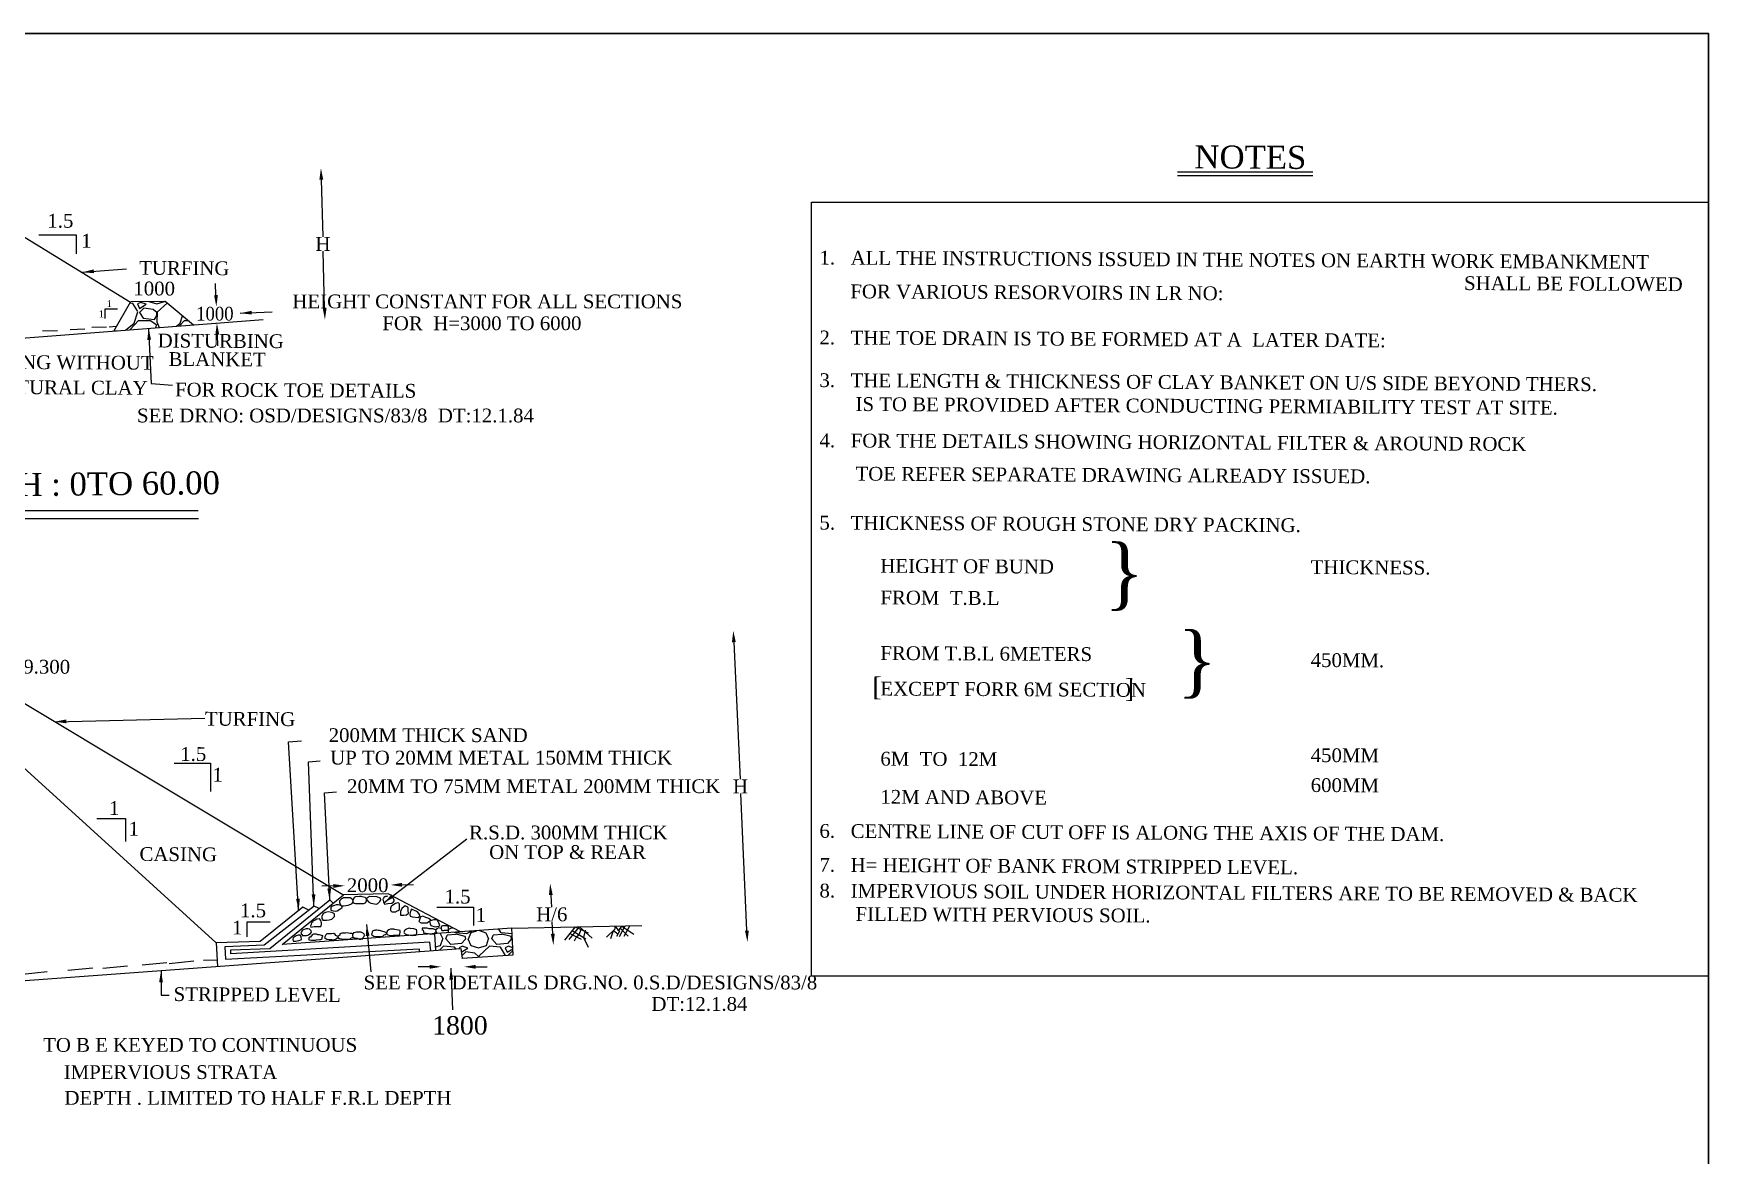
# Model space of a CAD drawing. Header units: millimetres. Extents: x 35 to 1436, y 32 to 1034.
# Drawn here: x 706 to 1435, y 546 to 1034 of the extents above; entities that cross this region are included whole.
import ezdxf

# ---------------------------------------------------------------- set-up
doc = ezdxf.new("R2010")
doc.units = ezdxf.units.MM
doc.header["$MEASUREMENT"] = 0
doc.header["$PDMODE"] = 66
doc.header["$PDSIZE"] = 170
doc.linetypes.add('ACAD_ISO03W100', pattern=[30, 12, -18])
for name, color, linetype in [('DIM', 5, 'Continuous'), ('DOT LINE', 3, 'ACAD_ISO03W100'), ('DWG. LINE', 1, 'Continuous'), ('HATCH', 2, 'Continuous'), ('RAILING', 4, 'Continuous'), ('TEXT', 7, 'Continuous')]:
    doc.layers.add(name, color=color, linetype=linetype)
doc.layers.add('TITLE', color=7, linetype='Continuous', lineweight=30)
doc.styles.get("Standard").update_dxf_attribs({"font": 'times.ttf', "height": 6})
doc.dimstyles.get("Standard").update_dxf_attribs({"dimtxt": 6, "dimasz": 5, "dimexe": 0.18, "dimexo": 0.0625, "dimgap": 0.09, "dimtad": 0, "dimtih": 1, "dimtoh": 1, "dimdec": 1, "dimzin": 0, "dimdsep": 46, "dimtxsty": 'Standard', "dimcen": 0.09, "dimse1": 1, "dimse2": 1, "dimclrd": 5, "dimclre": 5, "dimclrt": 4, "dimadec": 0, "dimazin": 0, "dimtfac": 1, "dimtdec": 1, "dimtofl": 0, "dimtmove": 0, "dimatfit": 3, "dimfxl": 0, "dimtolj": 1, "dimtzin": 0, "dimarcsym": 0})
pattern_1 = [(228.0128, (14.4, 20), (-159.9999646, -180.0000268), [2.69072, -266.38176]), (184.9697, (12.6, 18), (240.00002103, 19.99982614), [4.61736, -457.1185]), (132.5104, (8, 17.6), (199.9998144, -220.0001735), [3.25576, -322.32064]), (267.2737, (0.2, 12.6), (19.99992035, 400.0000059), [4.20476, -416.27116]), (292.8337, (0, 8.4), (-100.0001981, 239.9999282), [4.1231, -408.18746]), (357.2737, (1.6, 4.6), (-400.0000059, 19.99992035), [4.20476, -416.27116]), (37.6942, (5.8, 4.4), (-260.0001469, -199.9998081), [5.56058, -550.49698]), (72.2553, (10.2, 7.8), (140.00021525, 439.99992462), [5.24976, -519.72642]), (121.4296, (11.8, 12.8), (-160.0001647, 259.9999007), [4.219, -417.68146]), (175.2364, (9.6, 16.4), (220.000019, -19.9998307), [4.81664, -236.01526]), (222.3974, (4.8, 16.8), (-240.00014702, -219.99984164), [6.22896, -616.6675]), (138.8141, (20, 12.4), (-140.000059, 119.9999463), [2.12602, -210.47688]), (171.4692, (18.4, 13.8), (259.9999657, -40.0001582), [4.04474, -400.43022]), (225, (14.4, 14.4), (-2e-15, -20), [2.82842, -25.45584]), (203.1986, (13, 16.8), (99.9999946, 40.0000265), [1.52316, -150.7923]), (291.8014, (11.6, 16.2), (-19.999998, 60.000005), [2.15406, -105.54924]), (30.9638, (12.4, 14.2), (59.99996, 40.00005), [3.49858, -113.12046]), (161.5651, (15.4, 16), (40.00001, -19.999968), [2.52982, -60.71574]), (16.3895, (0, 16.2), (200.000044, 59.9998542), [3.544, -350.8569]), (70.3462, (3.4, 17.2), (-79.999905, -220.0000427), [2.97322, -294.34816]), (293.1986, (15.4, 20), (-40.0000265, 99.9999946), [3.0463, -149.26916]), (343.6105, (16.6, 17.2), (-200.000044, 59.9998542), [3.544, -350.8569]), (339.444, (0, 3.8), (-100.000037, 39.99992), [3.4176, -167.46248]), (294.7751, (3.2, 2.6), (-99.9998438, 220.0000684), [2.86356, -283.49286]), (66.8014, (15.6, 0), (40.0000265, 99.9999946), [3.0463, -149.26916]), (17.354, (16.8, 2.8), (-260.0000404, -79.99989), [3.35262, -331.90848]), (69.444, (5.8, 0), (-39.99992, -100.000037), [1.7088, -169.17128]), (101.3099, (14.4, 0), (-19.999953, 80.000015), [1.0198, -100.96058]), (165.9638, (14.2, 1), (60.000011, -19.999961), [4.1231, -78.339]), (186.009, (10.2, 2), (199.999995, 19.99998635), [3.821, -378.27846]), (303.6901, (12.4, 12.4), (-20.000027, 39.99999), [2.88444, -69.22658]), (353.1572, (14, 10), (339.9999873, -40.00015996), [5.03588, -498.55126]), (60.9454, (19, 9.4), (-80.0000005, -140.0000077), [2.05912, -203.85348]), (90, (20, 11.2), (-20, 20), [1.2, -18.8]), (120.2564, (9.8, 2.6), (79.9998977, -140.0000491), [2.77848, -275.0704]), (48.0128, (8.4, 5), (159.9999646, 180.0000268), [5.38144, -263.69104]), (0, (12, 9), (20, 20), [5.2, -14.8]), (325.3048, (17.2, 9), (-199.9998852, 140.0001722), [3.16228, -313.06548]), (254.0546, (19.8, 7.2), (-19.999998, -80.0000025), [2.91204, -142.69016]), (207.646, (19, 4.4), (-379.99991614, -200.00015426), [4.7413, -469.38948]), (175.4261, (14.8, 2.2), (-260.00001117, 19.999896), [5.01598, -496.58148])]

# ---------------------------------------------------------------- blocks, each defined once
blk = doc.blocks.new('*D9')
at = {"layer": 'Defpoints', "color": 0}
for p in [(912.01, 663.2), (913.4, 636.38), (932.69, 637.38)]:
    blk.add_point(p, dxfattribs=at)
at = {"layer": 'DIM', "color": 5, "lineweight": -2}
for p, q in [((931.57, 659.2), (931.83, 654.01)), ((932.43, 642.37), (932.17, 647.56))]:
    blk.add_line(p, q, dxfattribs=at)
at = {"layer": 'DIM', "color": 5}
for points in [[(932.4, 659.25), (930.73, 659.16), (931.31, 664.2)], [(933.27, 642.41), (931.6, 642.33), (932.69, 637.38)]]:
    blk.add_solid(points, dxfattribs=at)
at = {"layer": 'DIM', "color": 4, "insert": (932, 650.79), "char_height": 6, "attachment_point": 5}
blk.add_mtext('\\A1;H/6', dxfattribs=at)
blk = doc.blocks.new('*D10')
at = {"layer": 'Defpoints', "color": 0}
for p in [(1001.36, 773.77), (1010.99, 774.21), (1007.48, 638.33)]:
    blk.add_point(p, dxfattribs=at)
at = {"layer": 'DIM', "color": 5, "lineweight": -2}
for p, q in [((1011.22, 769.21), (1013.91, 709.57)), ((1016.89, 643.76), (1014.19, 703.39))]:
    blk.add_line(p, q, dxfattribs=at)
at = {"layer": 'DIM', "color": 5}
for points in [[(1012.05, 769.25), (1010.38, 769.17), (1010.99, 774.21)], [(1017.72, 643.79), (1016.06, 643.72), (1017.12, 638.76)]]:
    blk.add_solid(points, dxfattribs=at)
at = {"layer": 'DIM', "color": 4, "insert": (1014.05, 706.48), "char_height": 6, "attachment_point": 5}
blk.add_mtext('\\A1;H', dxfattribs=at)
blk = doc.blocks.new('*D12')
at = {"layer": 'Defpoints', "color": 0}
for p in [(831.18, 975.35), (831.56, 975.36), (832.9, 909.41)]:
    blk.add_point(p, dxfattribs=at)
at = {"layer": 'DIM', "color": 5, "lineweight": -2}
for p, q in [((831.69, 970.36), (832.35, 945.48)), ((833.16, 914.42), (832.51, 939.3))]:
    blk.add_line(p, q, dxfattribs=at)
at = {"layer": 'DIM', "color": 5}
for points in [[(832.53, 970.39), (830.86, 970.34), (831.56, 975.36)], [(833.99, 914.44), (832.33, 914.4), (833.29, 909.42)]]:
    blk.add_solid(points, dxfattribs=at)
at = {"layer": 'DIM', "color": 4, "insert": (832.43, 942.39), "char_height": 6, "attachment_point": 5}
blk.add_mtext('\\A1;H', dxfattribs=at)
blk = doc.blocks.new('*D13')
at = {"layer": 'Defpoints', "color": 0}
for p in [(841.95, 663.25), (861.83, 663.6), (861.83, 663.6)]:
    blk.add_point(p, dxfattribs=at)
at = {"layer": 'DIM', "color": 5, "lineweight": -2}
for p, q in [((866.83, 663.69), (871.83, 663.77)), ((836.96, 663.16), (831.96, 663.08))]:
    blk.add_line(p, q, dxfattribs=at)
at = {"layer": 'DIM', "color": 5}
for points in [[(836.94, 664), (836.97, 662.33), (841.95, 663.25)], [(866.82, 664.52), (866.85, 662.85), (861.83, 663.6)]]:
    blk.add_solid(points, dxfattribs=at)
at = {"layer": 'DIM', "color": 4, "insert": (851.89, 663.43), "char_height": 6, "attachment_point": 5}
blk.add_mtext('\\A1;2000', dxfattribs=at)

msp = doc.modelspace()

# ---------------------------------------------------------------- hatches: boundary and pattern name
at = {"layer": 'HATCH'}
h = msp.add_hatch(dxfattribs=at)
h.set_pattern_fill('GRAVEL', color=256, scale=20, style=0)
h.set_pattern_definition(pattern_1)
h.paths.add_polyline_path([(776.07, 907.23), (763.79, 917.52), (748.84, 917.36), (741.4, 904.54)])
h = msp.add_hatch(dxfattribs=at)
h.set_pattern_fill('GRAVEL', color=2, scale=20, style=0)
h.set_pattern_definition(pattern_1)
h.paths.add_polyline_path([(915.24, 633.16), (914.58, 644.76), (881.09, 642.38), (881.54, 635.13), (892.42, 635.93), (892.94, 631.78)])

# ---------------------------------------------------------------- linework, layer by layer
at = {"layer": 'DIM', "color": 5}
for p, q in [((785.88, 920.13), (785.71, 925.13)), ((786.45, 903.01), (786.61, 898.01)), ((878.89, 628.01), (873.89, 628.01)), ((898.91, 628.01), (903.91, 628.01))]:
    msp.add_line(p, q, dxfattribs=at)
for points in [[(786.71, 920.16), (785.05, 920.1), (786.04, 915.13)], [(787.28, 903.03), (785.61, 902.98), (786.28, 908)], [(878.89, 628.84), (878.89, 627.17), (883.89, 628.01)], [(898.91, 628.84), (898.91, 627.17), (893.91, 628.01)]]:
    msp.add_solid(points, dxfattribs=at)
at = {"layer": 'DOT LINE'}
for p, q in [((710.46, 904.53), (716.85, 904.76)), ((722.41, 905.23), (728.81, 905.46)), ((731.85, 906.17), (738.25, 906.4)), ((742.38, 906.48), (739.42, 906.24)), ((721.48, 626.56), (732.23, 627.61)), ((736.66, 627.4), (747.41, 628.46)), ((753.73, 628.88), (764.48, 629.93)), ((765.53, 629.51), (776.28, 630.56)), ((786.48, 630.91), (780.39, 630.69)), ((701.67, 624.88), (712.42, 625.93))]:
    msp.add_line(p, q, dxfattribs=at)
at = {"layer": 'DWG. LINE'}
for p, q in [((1204.23, 973.76), (1263.11, 973.76)), ((1204.3, 972.19), (1263.11, 972.19)), ((668.99, 965.94), (748.72, 917.14)), ((708.78, 946.38), (725.09, 946.38)), ((725.09, 946.38), (725.09, 938.11)), ((743.02, 913.99), (737.51, 913.99)), ((737.51, 913.99), (737.51, 909.98)), ((741.37, 904.5), (748.84, 917.36)), ((748.84, 917.36), (763.79, 917.52)), ((763.79, 917.52), (776.07, 907.23)), ((778.18, 826.32), (499.84, 826.32)), ((499.88, 822.97), (778.25, 822.97)), ((841.12, 659.36), (684.22, 753.32)), ((684.2, 730.93), (785.99, 638.48)), ((809.26, 635.98), (835.48, 657.09)), ((814.64, 637.65), (841.36, 659.36)), ((835.48, 657.09), (836.88, 655.73)), ((860.83, 659.71), (841.12, 659.36)), ((892.24, 643.17), (860.83, 659.71)), ((823.69, 653.96), (805.15, 639.06)), ((828.56, 654.43), (806.87, 637.43)), ((826.22, 652.59), (823.69, 653.96)), ((830.79, 653.31), (828.56, 654.43)), ((914.58, 644.76), (814.64, 637.65)), ((881.54, 635.16), (881.09, 642.38)), ((914.24, 644.82), (914.25, 644.82)), ((914.57, 644.83), (971.15, 645.91)), ((915.24, 633.16), (914.57, 644.83)), ((690.83, 621.21), (892.42, 635.93)), ((805.15, 639.06), (785.99, 638.48)), ((785.99, 638.48), (786.54, 628.2)), ((806.87, 637.43), (789.68, 636.69)), ((789.68, 636.69), (790.08, 631.31)), ((790.08, 631.31), (874.29, 635.89)), ((878.98, 638.69), (792.36, 633.61)), ((792.36, 633.61), (792.4, 635.46)), ((792.4, 635.46), (809.26, 635.98)), ((874.29, 635.89), (874.36, 634.62)), ((879.3, 634.99), (878.98, 638.69)), ((892.42, 635.93), (892.94, 631.78)), ((892.94, 631.78), (915.24, 633.16))]:
    msp.add_line(p, q, dxfattribs=at)
for points in [[(492.59, 884.98), (570.43, 890.48), (570.43, 883.18), (609.69, 885.72), (609.22, 894.29), (806.38, 909.58)], [(767.69, 716.57), (783.54, 716.57), (783.54, 704.26)], [(734, 692.5), (746.5, 692.5), (746.5, 682.5)], [(882, 654), (898, 654), (898, 646)], [(799.5, 641), (799.5, 647.5), (809.5, 647.5)]]:
    msp.add_lwpolyline(points, dxfattribs=at)
at = {"layer": 'HATCH'}
for p, q in [((839.8, 656.85), (839.57, 656.44)), ((839.57, 656.44), (839.57, 656.04)), ((839.57, 656.04), (839.83, 655.56)), ((840.46, 657.63), (839.8, 656.85)), ((840.87, 657.78), (840.46, 657.63)), ((840.46, 657.63), (840.46, 657.63)), ((841.39, 658), (840.87, 657.78)), ((841.39, 658), (841.13, 657.89)), ((842.28, 658.07), (841.39, 658)), ((841.39, 658), (841.39, 658)), ((844.31, 658.07), (842.28, 658.07)), ((844.98, 657.63), (844.31, 658.07)), ((845.31, 657.22), (844.98, 657.63)), ((845.13, 655.56), (845.54, 656.52)), ((845.54, 656.52), (845.31, 657.22)), ((845.42, 656.87), (845.38, 656.16)), ((845.38, 656.16), (846.03, 655.72)), ((845.96, 658.16), (845.42, 656.87)), ((845.42, 656.87), (845.42, 656.87)), ((845.54, 656.52), (845.54, 656.52)), ((846.62, 658.38), (845.96, 658.16)), ((845.96, 658.16), (845.96, 658.16)), ((848.4, 658.53), (846.62, 658.38)), ((849.14, 658.64), (848.4, 658.53)), ((849.14, 658.64), (848.77, 658.58)), ((849.55, 658.38), (849.14, 658.64)), ((850.81, 658.2), (849.55, 658.38)), ((850.18, 655.5), (851.1, 656.01)), ((851.4, 657.57), (850.81, 658.2)), ((851.1, 656.01), (851.4, 656.9)), ((852.66, 658.64), (851.32, 657.65)), ((851.32, 657.65), (851.4, 657.65)), ((851.4, 657.65), (851.4, 657.23)), ((851.4, 656.9), (851.4, 657.57)), ((851.4, 657.23), (852.44, 656.05)), ((852.44, 656.05), (853.25, 655.72)), ((855.84, 658.38), (852.66, 658.64)), ((857.47, 657.9), (855.84, 658.38)), ((856.32, 655.61), (857.14, 656.46)), ((857.14, 656.46), (857.54, 657.12)), ((857.54, 657.12), (857.47, 657.9)), ((858.73, 657.74), (858.53, 657.39)), ((858.53, 657.39), (858.53, 657.39)), ((858.53, 657.39), (858.63, 656.79)), ((858.63, 656.79), (858.76, 656.31)), ((858.98, 658.2), (858.73, 657.74)), ((858.73, 657.74), (858.73, 657.74)), ((858.76, 656.31), (858.76, 656.31)), ((858.76, 656.31), (859.16, 655.26)), ((859.34, 658.47), (858.98, 658.2)), ((859.66, 658.6), (859.34, 658.47)), ((860.09, 658.65), (859.66, 658.6)), ((860.52, 658.7), (860.09, 658.65)), ((862.45, 655.68), (863.16, 656.31)), ((863.43, 657.04), (863.01, 658.02)), ((863.16, 656.31), (863.36, 656.74)), ((863.16, 656.31), (863.16, 656.31)), ((863.36, 656.74), (863.43, 657.04)), ((830.75, 648.88), (829.79, 648.66)), ((830.9, 648.88), (830.75, 648.88)), ((830.9, 648.88), (830.75, 648.88)), ((831.46, 648.11), (830.9, 648.88)), ((832.58, 651.19), (831.99, 649.93)), ((831.99, 649.93), (831.99, 649.93)), ((831.99, 649.93), (831.99, 649.01)), ((831.99, 649.01), (832.32, 648.34)), ((833.5, 651.67), (832.58, 651.19)), ((833.5, 651.67), (833.04, 651.43)), ((834.76, 651.97), (833.5, 651.67)), ((836.35, 651.56), (834.76, 651.97)), ((835.09, 648.49), (836.28, 648.75)), ((836.58, 654.45), (835.84, 654)), ((835.84, 654), (835.84, 653.04)), ((835.84, 653.04), (835.84, 652.63)), ((835.84, 652.63), (835.84, 652.63)), ((835.84, 652.63), (836.46, 652.56)), ((836.28, 648.75), (837.39, 649.93)), ((837.43, 651.12), (836.35, 651.56)), ((836.46, 652.56), (837.02, 652.38)), ((837.43, 654.74), (836.58, 654.45)), ((837.02, 652.38), (837.95, 652.23)), ((837.39, 649.93), (837.43, 651.12)), ((838.13, 654.93), (837.43, 654.74)), ((837.95, 652.23), (838.65, 652.34)), ((837.95, 652.23), (837.95, 652.23)), ((839.02, 654.93), (838.13, 654.93)), ((838.65, 652.34), (840.17, 653.3)), ((838.65, 652.34), (838.65, 652.34)), ((840.24, 654.63), (839.02, 654.93)), ((839.83, 655.56), (839.83, 655.56)), ((839.83, 655.56), (840.38, 654.54)), ((840.17, 653.3), (840.8, 653.67)), ((840.72, 654.3), (840.24, 654.63)), ((840.24, 654.63), (840.24, 654.63)), ((840.38, 654.54), (841.35, 654.56)), ((840.8, 653.67), (840.72, 654.3)), ((840.8, 653.67), (840.8, 653.67)), ((841.35, 654.56), (843.35, 654.85)), ((841.35, 654.56), (841.35, 654.56)), ((843.35, 654.85), (844.57, 655.26)), ((844.57, 655.26), (845.13, 655.56)), ((846.03, 655.72), (846.59, 655.57)), ((846.59, 655.57), (848.25, 655.5)), ((848.25, 655.5), (850.18, 655.5)), ((850.18, 655.5), (850.18, 655.5)), ((853.25, 655.72), (855.73, 655.2)), ((855.73, 655.2), (856.32, 655.61)), ((856.32, 655.61), (856.32, 655.61)), ((859.16, 655.26), (860.59, 655.51)), ((859.16, 655.26), (859.16, 655.26)), ((860.59, 655.51), (862.45, 655.68)), ((861.8, 653.48), (861.75, 652.44)), ((861.75, 652.44), (862.33, 651.91)), ((862.13, 654.19), (861.8, 653.48)), ((862.89, 654.88), (862.13, 654.19)), ((862.33, 651.91), (862.99, 651.93)), ((864.06, 655.54), (862.89, 654.88)), ((862.99, 651.93), (863.98, 651.93)), ((863.98, 651.93), (864.44, 652.19)), ((865, 655.84), (864.06, 655.54)), ((864.44, 652.19), (865.13, 652.47)), ((865.18, 655.84), (864.98, 655.84)), ((864.98, 655.84), (864.98, 655.83)), ((865.13, 652.47), (865.66, 652.79)), ((865.41, 655.74), (865.18, 655.84)), ((865.58, 655.48), (865.41, 655.74)), ((865.71, 655.21), (865.58, 655.48)), ((865.66, 652.79), (865.79, 653.23)), ((865.76, 654.77), (865.71, 655.21)), ((865.76, 654.39), (865.76, 654.77)), ((865.79, 653.73), (865.76, 654.39)), ((865.79, 653.23), (865.79, 653.73)), ((866.74, 653.31), (866.19, 652.13)), ((866.19, 652.13), (866.19, 652.13)), ((866.19, 652.13), (866.21, 650.52)), ((866.21, 650.52), (866.94, 650.42)), ((867.62, 654.14), (866.74, 653.31)), ((866.94, 650.42), (867.67, 650.4)), ((868.18, 654.57), (867.62, 654.14)), ((867.67, 650.4), (868.83, 650.55)), ((869.33, 653.94), (868.18, 654.57)), ((868.83, 650.55), (869.58, 651.4)), ((869.46, 653.44), (869.33, 653.94)), ((869.56, 652.36), (869.46, 653.44)), ((869.58, 651.4), (869.56, 652.36)), ((870.31, 651.63), (870.26, 650.7)), ((870.26, 650.7), (870.34, 650.07)), ((870.74, 652.78), (870.31, 651.63)), ((870.34, 650.07), (870.34, 650.07)), ((870.34, 650.07), (871.34, 649.72)), ((870.99, 653.01), (870.74, 652.78)), ((871.97, 652.61), (870.83, 653.03)), ((871.34, 649.72), (873.81, 649.47)), ((873.51, 651.88), (871.97, 652.61)), ((874.19, 651.2), (873.51, 651.88)), ((873.81, 649.47), (874.41, 649.82)), ((874.61, 650.4), (874.19, 651.2)), ((874.84, 649.69), (874.24, 648.06)), ((874.41, 649.82), (874.61, 650.4)), ((875.95, 650.09), (874.84, 649.69)), ((877.15, 649.49), (875.95, 650.09)), ((878.44, 648.96), (877.15, 649.49)), ((879.37, 648.36), (878.44, 648.96)), ((820.76, 641.45), (819.43, 640.56)), ((821.57, 641.82), (820.76, 641.45)), ((820.76, 641.45), (820.76, 641.45)), ((822.02, 641.78), (821.57, 641.82)), ((821.57, 641.82), (821.57, 641.82)), ((822.54, 641.71), (822.02, 641.78)), ((822.94, 641.23), (822.54, 641.71)), ((822.94, 643), (822.75, 642.94)), ((822.94, 643), (822.83, 642.71)), ((822.83, 642.71), (823.02, 642.15)), ((823.46, 643.89), (822.94, 643)), ((823.02, 642.15), (823.61, 641.52)), ((825.09, 644.59), (823.46, 643.89)), ((823.61, 641.52), (824.16, 641.56)), ((823.61, 641.52), (823.61, 641.52)), ((824.16, 641.56), (825.2, 641.56)), ((825.9, 644.59), (825.09, 644.59)), ((825.2, 641.56), (825.87, 641.71)), ((825.87, 641.71), (826.31, 642)), ((826.57, 644.37), (825.9, 644.59)), ((826.31, 642), (826.98, 642.45)), ((827.35, 643.71), (826.57, 644.37)), ((827.24, 646.41), (826.94, 645.81)), ((826.94, 645.81), (826.94, 645.81)), ((826.94, 645.81), (827.13, 645.22)), ((826.98, 642.45), (827.38, 643.04)), ((827.69, 641.86), (827.02, 640.97)), ((827.13, 645.22), (828.64, 645.48)), ((827.13, 645.22), (827.13, 645.22)), ((827.42, 647.33), (827.24, 646.41)), ((827.38, 643.04), (827.35, 643.71)), ((827.35, 643.71), (827.35, 643.71)), ((828.05, 647.48), (827.42, 647.33)), ((827.42, 647.33), (827.42, 647.33)), ((828.24, 642.19), (827.69, 641.86)), ((828.75, 648.15), (828.05, 648.15)), ((828.05, 648.15), (828.05, 647.48)), ((829.69, 642.19), (828.24, 642.19)), ((828.24, 642.19), (828.24, 642.19)), ((828.64, 645.48), (829.64, 645.48)), ((829.35, 648.48), (828.75, 648.15)), ((829.79, 648.66), (829.35, 648.48)), ((829.35, 648.48), (829.35, 648.48)), ((829.64, 645.48), (831.09, 645.48)), ((830.24, 641.93), (829.69, 642.19)), ((830.98, 641.93), (830.24, 641.93)), ((832.39, 641.52), (830.98, 641.93)), ((831.09, 645.48), (831.49, 645.59)), ((831.72, 647.52), (831.46, 648.11)), ((831.49, 645.59), (831.79, 646.41)), ((831.79, 647.07), (831.72, 647.52)), ((831.79, 646.41), (831.79, 647.07)), ((832.13, 640.75), (832.39, 641.52)), ((832.26, 641.14), (832.37, 641.53)), ((832.39, 641.52), (832.26, 641.14)), ((832.32, 648.34), (834.02, 648.31)), ((833.73, 641.86), (833.03, 640.75)), ((834.06, 642.34), (833.73, 641.86)), ((833.73, 641.86), (833.73, 641.86)), ((834.02, 648.31), (835.09, 648.49)), ((834.8, 642.41), (834.06, 642.34)), ((836.13, 642.41), (834.8, 642.41)), ((834.8, 642.41), (834.8, 642.41)), ((837.1, 642.49), (836.13, 642.41)), ((837.69, 642.04), (837.1, 642.49)), ((838.02, 641.56), (837.69, 642.04)), ((838.96, 641.15), (838.02, 641.56)), ((838.02, 641.56), (838.02, 641.56)), ((839.81, 641.75), (838.96, 641.15)), ((840.7, 642.63), (839.81, 642.34)), ((839.81, 642.34), (839.81, 642.34)), ((839.81, 642.34), (839.81, 641.75)), ((841.7, 642.67), (840.7, 642.63)), ((842.18, 642.71), (841.7, 642.67)), ((841.7, 642.67), (841.7, 642.67)), ((842.92, 642.78), (842.18, 642.71)), ((843.55, 642.67), (842.92, 642.78)), ((844.25, 642.49), (843.55, 642.67)), ((845.04, 642.55), (844.25, 642.49)), ((845.35, 642.34), (845.04, 642.55)), ((845.44, 642.3), (845.25, 641.89)), ((845.25, 641.89), (845.29, 641.41)), ((845.29, 641.41), (845.29, 641.41)), ((845.29, 641.41), (845.55, 640.93)), ((845.73, 642.74), (845.44, 642.3)), ((846.4, 643), (845.73, 642.74)), ((846.96, 643.08), (846.4, 643)), ((848.92, 643.08), (846.96, 643.08)), ((846.96, 643.08), (846.96, 643.08)), ((849.33, 642.89), (848.92, 643.08)), ((850.4, 642.41), (849.33, 642.89)), ((850.44, 641.75), (850.4, 642.41)), ((850.4, 642.41), (850.4, 642.41)), ((850.4, 641.19), (850.44, 641.75)), ((850.44, 641.75), (850.44, 641.75)), ((850.44, 641.75), (850.44, 641.75)), ((853.7, 642.49), (853.61, 642.11)), ((853.61, 642.11), (853.71, 641.85)), ((853.77, 643.02), (853.7, 642.49)), ((853.71, 641.85), (854.55, 641.36)), ((853.89, 643.27), (853.77, 643.02)), ((854.05, 643.58), (853.89, 643.27)), ((854.22, 643.66), (854.05, 643.58)), ((854.63, 643.79), (854.22, 643.66)), ((854.93, 643.87), (854.63, 643.79)), ((855.25, 643.89), (854.93, 643.87)), ((855.8, 643.89), (855.25, 643.89)), ((856.47, 643.79), (855.8, 643.89)), ((856.97, 643.77), (856.47, 643.79)), ((857.61, 643.61), (856.97, 643.77)), ((857.49, 641.2), (858.49, 641.39)), ((858.48, 643.35), (857.61, 643.61)), ((859.13, 643.17), (858.48, 643.35)), ((858.49, 641.39), (858.67, 641.54)), ((858.67, 641.54), (858.97, 641.73)), ((858.97, 641.73), (859.12, 641.91)), ((859.12, 641.91), (859.45, 642.09)), ((859.72, 642.99), (859.13, 643.17)), ((859.45, 642.09), (859.87, 642.33)), ((860.17, 642.72), (859.72, 642.99)), ((859.87, 642.33), (860.14, 642.51)), ((860.17, 642.72), (860.11, 642.29)), ((860.11, 642.29), (860.35, 641.99)), ((860.14, 642.51), (860.17, 642.72)), ((860.19, 643.04), (860.17, 642.72)), ((860.35, 643.49), (860.19, 643.04)), ((860.58, 643.64), (860.35, 643.49)), ((860.35, 643.49), (860.35, 643.49)), ((860.35, 641.99), (860.64, 641.9)), ((861.12, 644.02), (860.58, 643.64)), ((860.64, 641.9), (861.24, 641.83)), ((861.44, 644.2), (861.12, 644.02)), ((861.12, 644.02), (861.12, 644.02)), ((861.24, 641.83), (861.87, 641.62)), ((861.85, 644.37), (861.44, 644.2)), ((862.21, 644.45), (861.85, 644.37)), ((861.87, 641.62), (863.05, 641.73)), ((862.73, 644.41), (862.21, 644.45)), ((863.2, 644.35), (862.73, 644.41)), ((863.05, 641.73), (863.82, 641.71)), ((863.73, 644.2), (863.2, 644.35)), ((865.34, 644), (863.73, 644.2)), ((863.82, 641.71), (865.45, 641.79)), ((866.01, 643.74), (865.34, 644)), ((865.45, 641.79), (865.71, 641.96)), ((865.45, 641.79), (865.45, 641.79)), ((865.71, 641.96), (865.83, 642.41)), ((865.83, 642.41), (866.01, 642.95)), ((865.83, 642.41), (865.83, 642.41)), ((865.83, 642.41), (865.83, 642.41)), ((866.01, 643.32), (866.01, 643.74)), ((866.01, 643.74), (866.01, 643.74)), ((866.01, 643.74), (866.01, 643.74)), ((866.01, 642.95), (866.01, 643.32)), ((866.01, 643.32), (866.01, 643.32)), ((867.77, 643.34), (867.69, 643.02)), ((867.69, 643.02), (867.71, 642.74)), ((867.71, 642.74), (867.71, 642.74)), ((867.71, 642.74), (868.22, 642.28)), ((867.92, 643.74), (867.77, 643.34)), ((868.12, 644), (867.92, 643.74)), ((868.37, 644.13), (868.12, 644)), ((868.22, 642.28), (868.72, 642.05)), ((868.82, 644.45), (868.37, 644.13)), ((868.72, 642.05), (871.26, 641.68)), ((869.45, 644.65), (868.82, 644.45)), ((868.82, 644.45), (868.82, 644.45)), ((870.11, 644.78), (869.45, 644.65)), ((870.41, 644.73), (870.11, 644.78)), ((871.98, 644.48), (870.41, 644.73)), ((871.26, 641.68), (871.71, 641.71)), ((871.71, 641.71), (872.46, 641.76)), ((873.26, 644.13), (871.98, 644.48)), ((872.46, 641.76), (872.82, 641.79)), ((872.82, 641.79), (873.26, 642.65)), ((873.2, 643.9), (873.2, 644.13)), ((873.2, 644.13), (873.2, 644.13)), ((873.24, 643.66), (873.2, 643.9)), ((873.26, 643.44), (873.24, 643.66)), ((873.26, 642.99), (873.26, 643.44)), ((873.26, 642.65), (873.26, 642.99)), ((874.24, 648.06), (874.21, 647.71)), ((874.21, 647.71), (874.21, 647.71)), ((874.21, 647.71), (875.22, 647.2)), ((875.22, 647.2), (877.61, 647.13)), ((876.25, 644.78), (875.53, 644.78)), ((875.53, 644.78), (875.53, 644.17)), ((875.53, 644.17), (876, 643.89)), ((876, 643.89), (876.13, 643.17)), ((876.13, 643.17), (876.13, 642.86)), ((876.13, 642.86), (876.66, 642.69)), ((876.92, 644.78), (876.25, 644.78)), ((876.66, 642.69), (877.28, 642.69)), ((877.76, 644.77), (876.92, 644.78)), ((877.28, 642.69), (878.14, 642.46)), ((877.61, 647.13), (878.84, 647.83)), ((877.61, 647.13), (877.61, 647.13)), ((878.7, 644.47), (877.76, 644.77)), ((878.14, 642.46), (879.22, 642.24)), ((879.62, 644.47), (878.7, 644.47)), ((878.84, 647.83), (879.37, 648.36)), ((880.05, 648.25), (878.84, 647.83)), ((878.84, 647.83), (879.05, 646.74)), ((879.05, 646.74), (879.3, 646.04)), ((879.22, 642.24), (880.25, 642.32)), ((879.3, 646.04), (881.26, 645.43)), ((880.41, 644.47), (879.62, 644.47)), ((880.66, 648.47), (880.05, 648.25)), ((880.25, 642.32), (880.72, 642.35)), ((881.38, 644.02), (880.41, 644.47)), ((882.1, 648.51), (880.66, 648.47)), ((880.72, 642.35), (880.97, 642.69)), ((880.97, 642.69), (881.56, 643.15)), ((880.97, 642.69), (880.97, 642.69)), ((881.26, 645.43), (881.96, 645.58)), ((882.13, 644.54), (881.38, 644.02)), ((881.38, 644.02), (881.56, 643.77)), ((881.56, 643.77), (881.56, 643.4)), ((881.56, 643.4), (881.56, 643.16)), ((881.56, 643.16), (882.11, 642.45)), ((881.96, 645.58), (882.95, 645.71)), ((882.74, 647.37), (882.1, 648.51)), ((882.62, 644.95), (882.13, 644.54)), ((883.86, 644.69), (882.62, 644.95)), ((882.92, 647.02), (882.74, 647.37)), ((883.22, 646.31), (882.92, 647.02)), ((882.95, 645.71), (883.22, 646.31)), ((882.95, 645.71), (882.95, 645.71)), ((884.46, 645.89), (883.86, 645.52)), ((883.86, 645.52), (883.86, 645.07)), ((883.86, 645.07), (883.86, 644.69)), ((883.86, 644.69), (884.16, 643.87)), ((884.16, 643.87), (884.82, 643.87)), ((885.58, 645.89), (884.46, 645.89)), ((884.82, 643.87), (885.34, 644)), ((885.34, 644), (886.69, 643.95)), ((886.45, 645.89), (885.58, 645.89)), ((887.16, 645.22), (886.45, 645.89)), ((886.69, 643.95), (887.12, 644.11)), ((887.12, 644.11), (886.86, 643.63)), ((886.86, 643.63), (886.86, 643.16)), ((886.86, 643.16), (887.35, 642.82)), ((887.12, 644.73), (887.12, 645.22)), ((887.12, 644.11), (887.12, 644.73)), ((887.12, 644.11), (887.49, 644.54)), ((887.12, 644.11), (887.12, 644.11)), ((887.49, 644.54), (888.08, 644.81)), ((888.08, 644.81), (888.85, 644.95)), ((942.15, 645.36), (937.59, 639.57)), ((939.53, 639.83), (944, 645.39)), ((939.87, 642.46), (944.76, 639.99)), ((940.92, 643.81), (946.77, 640.21)), ((942.15, 645.36), (947.76, 642.85)), ((942.76, 641), (943.85, 642.01)), ((943.85, 642.01), (944.81, 644.17)), ((944, 645.39), (949.54, 640.53)), ((946.58, 643.91), (945.79, 640.81)), ((955.78, 640.87), (959.57, 644.49)), ((957.66, 640.35), (958.79, 643.74)), ((958.79, 643.74), (960.77, 642.33)), ((959.57, 644.49), (959.54, 645.69)), ((959.54, 645.69), (960.75, 644.04)), ((961.44, 643.49), (960.09, 641.18)), ((960.75, 644.04), (961.44, 643.49)), ((961.1, 643.77), (962.41, 645.75)), ((961.5, 641.18), (963.9, 645.77)), ((965.25, 641.34), (961.75, 644.76)), ((962.41, 645.75), (967.68, 642.25)), ((963.46, 641.31), (965.89, 645.81)), ((819.43, 640.56), (819.28, 640.08)), ((819.28, 640.08), (819.5, 639.16)), ((819.5, 639.16), (820.61, 639.16)), ((820.61, 639.16), (821.24, 639.27)), ((821.24, 639.27), (821.98, 639.42)), ((821.98, 639.42), (822.91, 639.79)), ((822.91, 639.79), (823.02, 640.19)), ((822.98, 640.78), (822.94, 641.23)), ((822.94, 641.23), (822.94, 641.23)), ((823.02, 640.19), (822.98, 640.78)), ((826.58, 640.97), (826.28, 640.56)), ((826.28, 640.56), (826.28, 640.16)), ((826.28, 640.16), (826.32, 639.71)), ((826.32, 639.71), (827.39, 639.53)), ((827.02, 640.97), (826.58, 640.97)), ((827.39, 639.53), (829.17, 639.6)), ((827.39, 639.53), (827.39, 639.53)), ((829.17, 639.6), (829.65, 639.79)), ((829.65, 639.79), (830.98, 639.82)), ((830.98, 639.82), (831.46, 639.82)), ((831.46, 639.82), (832.13, 640.23)), ((832.13, 640.23), (832.13, 640.75)), ((833.03, 640.75), (833.03, 640.75)), ((833.03, 640.75), (833.65, 640.27)), ((833.65, 640.27), (833.65, 640.27)), ((833.65, 640.27), (834.17, 640.04)), ((834.17, 640.04), (834.99, 639.86)), ((834.99, 639.86), (834.99, 639.86)), ((834.99, 639.86), (836.1, 639.82)), ((836.1, 639.82), (836.62, 639.79)), ((836.62, 639.79), (837.1, 639.75)), ((837.1, 639.75), (838.17, 640.16)), ((838.17, 640.16), (839.06, 640.87)), ((838.17, 640.16), (838.17, 640.16)), ((839.06, 640.87), (838.89, 641.11)), ((838.96, 641.15), (838.96, 641.15)), ((838.96, 641.15), (839.22, 640.41)), ((839.22, 640.41), (839.22, 640.41)), ((839.22, 640.41), (839.66, 640.27)), ((839.66, 640.27), (839.66, 640.27)), ((839.66, 640.27), (840.55, 640.12)), ((840.55, 640.12), (841.7, 640.08)), ((841.7, 640.08), (842.4, 640.08)), ((842.4, 640.08), (843.11, 640.08)), ((843.11, 640.08), (843.11, 640.08)), ((843.11, 640.08), (844.07, 640.08)), ((844.07, 640.08), (844.59, 640.41)), ((844.07, 640.08), (844.07, 640.08)), ((844.59, 640.41), (845.55, 640.93)), ((844.59, 640.41), (844.59, 640.41)), ((845.55, 640.93), (846.36, 640.45)), ((845.55, 640.93), (845.55, 640.93)), ((845.55, 640.93), (845.55, 640.93)), ((846.36, 640.45), (847.33, 640.45)), ((847.33, 640.45), (848.23, 640.04)), ((848.23, 640.04), (848.9, 640.09)), ((848.9, 640.09), (849.76, 640.15)), ((849.76, 640.15), (849.99, 640.71)), ((849.99, 640.71), (850.4, 641.19)), ((849.99, 640.71), (849.99, 640.71)), ((850.4, 641.19), (850.4, 641.19)), ((854.55, 641.36), (854.55, 641.36)), ((854.55, 641.36), (855.61, 641.2)), ((855.61, 641.2), (856.42, 641.2)), ((856.42, 641.2), (857.49, 641.2)), ((857.49, 641.2), (857.49, 641.2)), ((941.92, 639.35), (942.76, 641)), ((945.79, 640.81), (947.82, 636.51))]:
    msp.add_line(p, q, dxfattribs=at)
at = {"layer": 'RAILING'}
msp.add_lwpolyline([(1435.32, 623.93), (1045, 623.93), (1045, 960.5), (1435.32, 960.5)], dxfattribs=at)
at = {"layer": 'TITLE'}
msp.add_lwpolyline([(36.31, 1033.91), (1435.32, 1033.91), (1435.32, 32.45), (36.31, 32.45)], close=True, dxfattribs=at)

# ---------------------------------------------------------------- texts
at = {"layer": 'DIM', "color": 4, "attachment_point": 5}
for s, insert, char_height in [('\\A1;{\\W0.9;1000}', (785.39, 912.02), 6), ('\\A1;1800', (892.02, 602.49), 8)]:
    msp.add_mtext(s, dxfattribs=dict(at, insert=insert, char_height=char_height))
at = {"layer": 'TEXT'}
for s, height, rotation, p in [('NOTES', 10, 359.69349, (1211.63, 975.27)), (' 1.5', 6, 359.69349, (710.22, 949.52)), (' 1', 6, 359.69349, (724.94, 940.82)), (' TURFING', 6, 359.69349, (750.18, 929)), ('1.   ALL THE INSTRUCTIONS ISSUED IN THE NOTES ON EARTH WORK EMBANKMENT', 6, 359.69349, (1048.45, 933.46)), (' 1000', 6, 359.69349, (747.65, 920.06)), (' SHALL BE FOLLOWED', 6, 359.69349, (1326.68, 922.37)), ('FOR VARIOUS RESORVOIRS IN LR NO:', 6, 359.69349, (1061.88, 918.77)), (' 1', 3, 359.69349, (733.73, 910.53)), (' 1', 3, 359.69349, (737.25, 914.94)), ('2.   THE TOE DRAIN IS TO BE FORMED AT A  LATER DATE:', 6, 359.69349, (1048.45, 898.72)), (' DISTURBING', 6, 359.69349, (758.23, 897.39)), (' STRIPPING WITHOUT', 6, 359.69349, (666.09, 888.18)), (' BLANKET', 6, 359.69349, (762.96, 889.35)), (' THE NATURAL CLAY', 6, 359.69349, (663.76, 877.27)), (' FOR ROCK TOE DETAILS', 6, 359.69349, (765.78, 876.07)), ('3.   THE LENGTH & THICKNESS OF CLAY BANKET ON U/S SIDE BEYOND THERS.', 6, 359.69349, (1048.45, 880.16)), (' IS TO BE PROVIDED AFTER CONDUCTING PERMIABILITY TEST AT SITE. ', 6, 359.69349, (1061.88, 869.78)), ('4.   FOR THE DETAILS SHOWING HORIZONTAL FILTER & AROUND ROCK', 6, 359.69349, (1048.45, 853.97)), (' TOE REFER SEPARATE DRAWING ALREADY ISSUED.', 6, 359.69349, (1061.88, 839.5)), (' EARTH DAM SECTION FOR H : 0TO 60.00', 10, 0.57471, (501.92, 830.72)), ('5.   THICKNESS OF ROUGH STONE DRY PACKING.', 6, 359.69349, (1048.45, 818.18)), ('}', 24, 359.69349, (1172.32, 787.72)), ('HEIGHT OF BUND', 6, 359.69349, (1074.96, 799.42)), ('THICKNESS.', 6, 359.69349, (1262.21, 798.86)), ('FROM  T.B.L', 6, 359.69349, (1074.96, 785.65)), ('}', 24, 359.69349, (1204.04, 749.54)), ('FROM T.B.L 6METERS', 6, 359.69349, (1074.96, 761.48)), (' +89.300', 6, 359.69349, (690.11, 755.63)), ('450MM.', 6, 359.69349, (1262.21, 758.42)), ('[', 8, 359.69349, (1071.48, 745.92)), ('EXCEPT FORR 6M SECTION', 6, 359.69349, (1074.96, 746.02)), (']', 8, 359.69349, (1181.37, 745.19)), (' TURFING', 6, 359.69349, (778.8, 732.92)), ('1.5', 6, 359.69349, (770.32, 717.58)), ('6M  TO  12M', 6, 359.69349, (1074.96, 715.54)), ('450MM', 6, 359.69349, (1262.21, 717.08)), ('1', 6, 359.69349, (784.32, 708.58)), ('600MM', 6, 359.69349, (1262.21, 704.05)), ('1', 6, 359.69349, (739.32, 694.08)), ('12M AND ABOVE', 6, 359.69349, (1074.96, 698.96)), ('1', 6, 359.69349, (747.82, 685.08)), ('6.   CENTRE LINE OF CUT OFF IS ALONG THE AXIS OF THE DAM.', 6, 359.69349, (1048.45, 684.13)), (' CASING', 6, 359.69349, (750.32, 674.08)), ('7.   H= HEIGHT OF BANK FROM STRIPPED LEVEL.', 6, 359.69349, (1048.45, 669.36)), ('8.   IMPERVIOUS SOIL UNDER HORIZONTAL FILTERS ARE TO BE REMOVED & BACK ', 6, 359.69349, (1048.45, 658.16)), ('1.5', 6, 359.69349, (885.32, 655.58)), ('1.5', 6, 359.69349, (796.32, 649.58)), ('1', 6, 359.69349, (898.82, 647.58)), (' FILLED WITH PERVIOUS SOIL.', 6, 359.69349, (1061.88, 647.98)), ('1', 6, 359.69349, (792.82, 642.08)), (' STRIPPED LEVEL', 6, 359.69349, (765.16, 613.15))]:
    msp.add_text(s, height=height, rotation=rotation, dxfattribs=at).set_placement(p)
at = {"layer": 'TEXT', "color": 6}
for s, p in [(' HEIGHT CONSTANT FOR ALL SECTIONS', (816.88, 914.4)), (' FOR  H=3000 TO 6000', (855.97, 904.89)), (' SEE DRNO: OSD/DESIGNS/83/8  DT:12.1.84', (749.24, 864.78)), (' 200MM THICK SAND', (832.65, 725.75)), (' UP TO 20MM METAL 150MM THICK', (833.29, 715.99)), (' 20MM TO 75MM METAL 200MM THICK', (840.67, 703.56)), (' R.S.D. 300MM THICK', (893.77, 683.43)), (' ON TOP & REAR', (902.48, 674.9)), (' SEE FOR DETAILS DRG.NO. 0.S.D/DESIGNS/83/8', (847.86, 618.19)), (' DT:12.1.84', (973.09, 608.85)), (' TO B E KEYED TO CONTINUOUS', (708.4, 591.05)), (' IMPERVIOUS STRATA', (717.36, 579.22)), (' DEPTH . LIMITED TO HALF F.R.L DEPTH', (717.68, 568.02))]:
    msp.add_text(s, height=6, dxfattribs=at).set_placement(p)

# ---------------------------------------------------------------- dimensions: what is measured, and where the dimension line sits
at = {"layer": 'DIM'}
for p1, p2, distance, text, picture, middle in [((832.9, 909.41), (831.18, 975.35), -0.39, 'H', '*D12', (832.43, 942.39)), ((1007.48, 638.33), (1001.36, 773.77), -9.64, 'H', '*D10', (1014.05, 706.48)), ((841.95, 663.25), (861.83, 663.6), 0, '2000', '*D13', (851.89, 663.43)), ((912.01, 663.2), (913.4, 636.38), 19.32, 'H/6', '*D9', (932, 650.79))]:
    dim = msp.add_aligned_dim(p1=p1, p2=p2, distance=distance, text=text, dimstyle='Standard', dxfattribs=at)
    dim.commit()
    dim.dimension.update_dxf_attribs({"geometry": picture, "text_midpoint": middle})

# ---------------------------------------------------------------- leaders
for points in [[(727.77, 930.09), (747, 931.63)], [(796.45, 912.29), (810.26, 912.86)], [(756.57, 905.68), (757.7, 881.76), (767.02, 880.96)], [(715.71, 734.62), (780.96, 736.21)], [(821.85, 652.61), (817.44, 725.91), (823.04, 726.23)], [(828.52, 654.53), (826.2, 717.21), (831.21, 717.54)], [(835.39, 657.08), (833.05, 703.68), (838.39, 704.14)], [(858.92, 655.82), (894.99, 683.69)], [(851.41, 646.42), (853.31, 625.77)], [(888.05, 627.44), (888.81, 609.29)], [(761.97, 626.27), (761.97, 615.7), (765.58, 615.7)]]:
    msp.add_leader(points, dimstyle='Standard', override={"dimgap": 0.09, "dimtad": 0}, dxfattribs=at)

doc.saveas('drawing.dxf')
